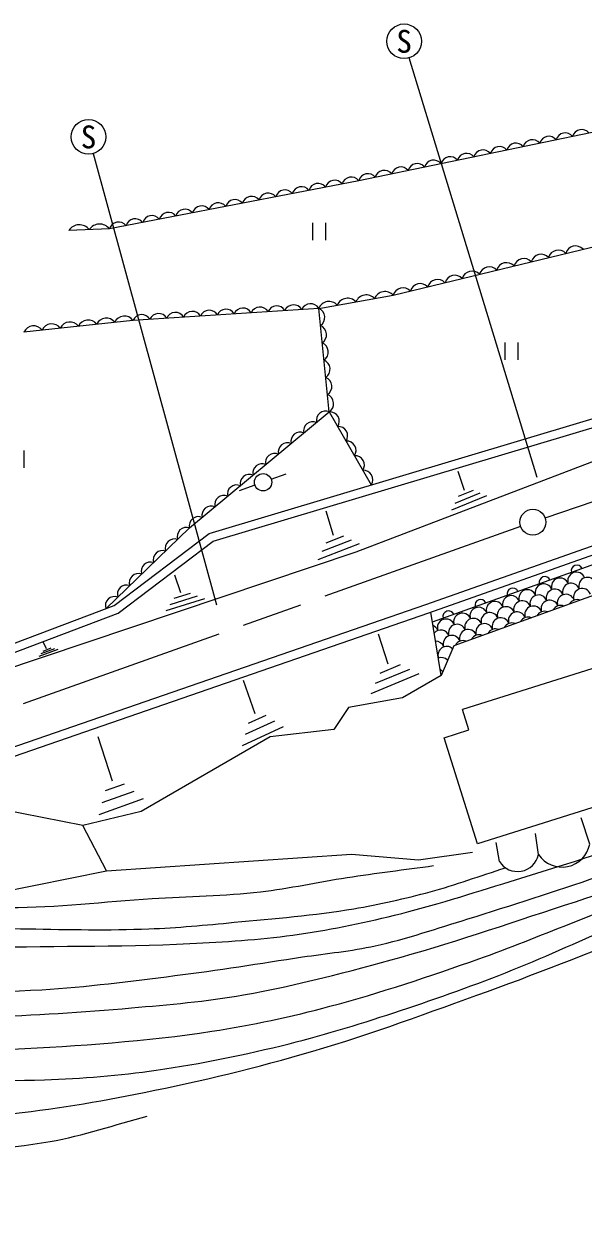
# Model space of a CAD drawing. Units: millimetres, scale not verified. Extents: x 40000 to 680000, y 20000 to 380000.
# Drawn here: x 432386 to 464673, y 237189 to 306358 of the extents above; entities that cross this region are included whole.
import ezdxf
from ezdxf.enums import TextEntityAlignment as Align

# ---------------------------------------------------------------- set-up
doc = ezdxf.new("R2010")
doc.units = ezdxf.units.MM
doc.header["$LTSCALE"] = 1000
doc.linetypes.add('CHAIN', pattern=[18.5, 12, -1.5, 3.5, -1.5])
for name, color, linetype, lineweight in [('M-BGD', 7, 'Continuous', 13), ('M-BGD-EXST', 7, 'Continuous', 13), ('M-BMK', 2, 'CHAIN', 13), ('M-BMK-SRVR', 3, 'Continuous', 13)]:
    doc.layers.add(name, color=color, linetype=linetype, lineweight=lineweight)
doc.styles.add('ＭＳ ゴシック', font='')
doc.styles.get('ＭＳ ゴシック').set_extended_font_data('MS Gothic')

msp = doc.modelspace()

# ---------------------------------------------------------------- linework, layer by layer
at = {"layer": 'M-BGD'}
for p, q in [((466921, 300457), (451724, 297317)), ((451724, 297317), (437321, 294537)), ((437321, 294537), (434977, 294453)), ((453711, 290708), (467662, 294093)), ((449407, 289951), (453711, 290708)), ((449407, 289951), (438682, 289260)), ((450021, 283980), (449407, 289951)), ((438682, 289260), (432386, 288586)), ((473730, 284346), (451547, 275891)), ((441950, 277284), (450021, 283980)), ((450021, 283980), (452439, 279770)), ((457835, 279451), (457452, 280537)), ((458331, 279449), (457467, 279091)), ((455974, 271865), (476345, 279127)), ((459099, 279145), (457082, 278310)), ((458715, 279297), (457275, 278701)), ((450263, 276842), (449844, 278252)), ((476472, 277415), (457205, 270494)), ((437114, 272628), (441950, 277284)), ((450845, 276806), (449821, 276409)), ((451738, 276366), (449349, 275439)), ((451291, 276586), (449585, 275924)), ((451547, 275891), (422931, 266290)), ((441453, 273534), (441098, 274569)), ((442396, 273350), (440806, 272856)), ((441989, 273510), (441035, 273214)), ((442803, 273190), (440577, 272498)), ((456478, 268774), (455882, 272429)), ((474082, 271950), (457709, 266804)), ((453423, 269432), (452852, 271152)), ((433682, 270314), (433517, 270675)), ((457205, 270494), (456478, 268774)), ((434342, 270276), (433241, 269871)), ((434143, 270308), (433357, 270019)), ((433945, 270341), (433473, 270167)), ((454644, 269128), (452677, 268303)), ((454108, 269393), (452928, 268898)), ((445732, 266555), (445070, 268479)), ((455181, 268863), (452426, 267707)), ((456478, 268774), (454246, 267492)), ((454246, 267492), (451120, 266926)), ((446347, 266469), (445338, 265999)), ((451120, 266926), (450281, 265667)), ((458077, 265632), (457709, 266804)), ((447350, 265820), (444996, 264724)), ((446849, 266145), (445167, 265361)), ((450281, 265667), (446609, 265227)), ((456647, 265183), (458077, 265632)), ((437502, 262687), (436663, 265244)), ((446609, 265227), (439162, 260926)), ((458572, 259060), (456647, 265183)), ((476375, 264654), (458572, 259060)), ((438174, 262514), (437074, 262119)), ((439272, 261667), (436705, 260745)), ((438723, 262091), (436889, 261432)), ((435784, 260129), (431085, 261052)), ((439162, 260926), (435784, 260129)), ((437147, 257502), (435784, 260129)), ((465062, 259040), (464569, 260568)), ((462103, 258441), (461918, 259668)), ((459844, 258039), (459648, 259136)), ((437147, 257502), (451308, 258468)), ((451308, 258468), (455168, 258139)), ((455168, 258139), (458287, 258586)), ((429625, 255994), (437147, 257502))]:
    msp.add_line(p, q, dxfattribs=at)
for points in [[(342568, 264092), (352419, 263852), (353048, 264439), (356317, 264364), (359516, 263905), (361515, 264815), (370059, 264629), (370969, 264094), (379449, 264277), (387230, 264845), (407551, 263734), (413663, 264362), (418747, 265688), (437588, 272807), (443085, 276972), (472077, 285645)], [(342576, 263592), (352611, 263347), (353240, 263935), (356275, 263865), (359590, 263389), (361618, 264312), (369918, 264132), (370838, 263591), (379473, 263778), (387235, 264344), (407563, 263232), (413752, 263869), (418899, 265211), (437832, 272365), (443315, 276519), (472347, 285204)], [(412752, 258073), (455599, 272860), (466136, 276586), (471405, 279115), (477662, 280598), (498716, 279924), (504713, 282053), (522241, 282699)], [(412956, 257595), (455764, 272388), (466328, 276124), (471573, 278641), (477713, 280096), (498794, 279421), (504808, 281556), (522259, 282199)]]:
    msp.add_lwpolyline(points, dxfattribs=at)
for centre, radius, start, end in [((464596, 299729), 542, 38.19098, 165.1599), ((461746, 299141), 542, 38.19098, 165.1599), ((462696, 299337), 542, 38.19098, 165.1599), ((463646, 299533), 542, 38.19098, 165.1599), ((457947, 298355), 542, 38.19098, 165.1599), ((458897, 298552), 542, 38.19098, 165.1599), ((459846, 298748), 542, 38.19098, 165.1599), ((460796, 298944), 542, 38.19098, 165.1599), ((455097, 297767), 542, 38.19098, 165.1599), ((456047, 297963), 542, 38.19098, 165.1599), ((456997, 298159), 542, 38.19098, 165.1599), ((451291, 296980), 548, 37.85959, 163.98602), ((452248, 297178), 542, 38.19098, 165.1599), ((453198, 297374), 542, 38.19098, 165.1599), ((454148, 297570), 542, 38.19098, 165.1599), ((447450, 296239), 548, 37.85959, 163.98602), ((448410, 296424), 548, 37.85959, 163.98602), ((449371, 296609), 548, 37.85959, 163.98602), ((450331, 296795), 548, 37.85959, 163.98602), ((443610, 295498), 548, 37.85959, 163.98602), ((444570, 295683), 548, 37.85959, 163.98602), ((445530, 295868), 548, 37.85959, 163.98602), ((446490, 296054), 548, 37.85959, 163.98602), ((440729, 294942), 548, 37.85959, 163.98602), ((441689, 295127), 548, 37.85959, 163.98602), ((442649, 295312), 548, 37.85959, 163.98602), ((435578, 294051), 723, 37.87378, 146.24151), ((436750, 294093), 723, 37.87378, 146.24151), ((437848, 294386), 548, 37.85959, 163.98602), ((438809, 294571), 548, 37.85959, 163.98602), ((439769, 294756), 548, 37.85959, 163.98602), ((463246, 292725), 588, 42.96888, 164.30517), ((464242, 292967), 588, 42.96888, 164.30517), ((460256, 292000), 588, 42.96888, 164.30517), ((461253, 292242), 588, 42.96888, 164.30517), ((462249, 292483), 588, 42.96888, 164.30517), ((458263, 291516), 588, 42.96888, 164.30517), ((459260, 291758), 588, 42.96888, 164.30517), ((455274, 290791), 588, 42.96888, 164.30517), ((456270, 291033), 588, 42.96888, 164.30517), ((457267, 291275), 588, 42.96888, 164.30517), ((451081, 289893), 647, 42.42334, 157.52377), ((452157, 290082), 647, 42.42334, 157.52377), ((453233, 290272), 647, 42.42334, 157.52377), ((454277, 290549), 588, 42.96888, 164.30517), ((443086, 289296), 548, 30.57869, 156.79806), ((444061, 289359), 548, 30.57869, 156.79806), ((445036, 289421), 548, 30.57869, 156.79806), ((446011, 289484), 548, 30.57869, 156.79806), ((446986, 289547), 548, 30.57869, 156.79806), ((447961, 289610), 548, 30.57869, 156.79806), ((448936, 289673), 548, 30.57869, 156.79806), ((450005, 289704), 647, 42.42334, 157.52377), ((449193, 289427), 567, 303.96845, 67.77604), ((435043, 288555), 614, 36.86792, 155.34955), ((436092, 288667), 614, 36.86792, 155.34955), ((437142, 288779), 614, 36.86792, 155.34955), ((438191, 288892), 614, 36.86792, 155.34955), ((439186, 289044), 548, 30.57869, 156.79806), ((440161, 289107), 548, 30.57869, 156.79806), ((441136, 289170), 548, 30.57869, 156.79806), ((442111, 289233), 548, 30.57869, 156.79806), ((432945, 288330), 614, 36.86792, 155.34955), ((433994, 288442), 614, 36.86792, 155.34955), ((449295, 288431), 567, 303.96845, 67.77604), ((449397, 287436), 567, 303.96845, 67.77604), ((449500, 286441), 567, 303.96845, 67.77604), ((449602, 285446), 567, 303.96845, 67.77604), ((449705, 284450), 567, 303.96845, 67.77604), ((449801, 283500), 529, 65.31219, 194.04365), ((450053, 283438), 543, 326.44068, 93.29892), ((449067, 282891), 529, 65.31219, 194.04365), ((450536, 282596), 543, 326.44068, 93.29892), ((448333, 282282), 529, 65.31219, 194.04365), ((451020, 281754), 543, 326.44068, 93.29892), ((446865, 281065), 529, 65.31219, 194.04365), ((447599, 281674), 529, 65.31219, 194.04365), ((446132, 280456), 529, 65.31219, 194.04365), ((451503, 280912), 543, 326.44068, 93.29892), ((445398, 279847), 529, 65.31219, 194.04365), ((451987, 280070), 543, 326.44068, 93.29892), ((444664, 279239), 529, 65.31219, 194.04365), ((443930, 278630), 529, 65.31219, 194.04365), ((443196, 278021), 529, 65.31219, 194.04365), ((442463, 277412), 529, 65.31219, 194.04365), ((441766, 276784), 533, 69.8498, 197.98091), ((440384, 275453), 533, 69.8498, 197.98091), ((441075, 276118), 533, 69.8498, 197.98091), ((439694, 274788), 533, 69.8498, 197.98091), ((439003, 274123), 533, 69.8498, 197.98091), ((464288, 274236), 500, 19.75849, 199.75849), ((464317, 274808), 329, 24.66701, 194.57312), ((463649, 274538), 500, 19.75849, 26.45372), ((464590, 274876), 500, 193.06515, 199.75849), ((438312, 273458), 533, 69.8498, 197.98091), ((462406, 273560), 500, 19.75849, 199.75849), ((462465, 274148), 329, 24.66701, 194.57312), ((461767, 273862), 500, 19.75849, 27.01171), ((462708, 274200), 500, 192.5075, 199.75849), ((463347, 273898), 500, 19.75849, 199.75849), ((462708, 274200), 500, 19.75849, 26.73263), ((463649, 274538), 500, 192.7864, 199.75849), ((463987, 273597), 500, 19.75849, 199.75849), ((464928, 273935), 500, 19.75849, 199.75849), ((437621, 272793), 533, 69.8498, 197.98091), ((460524, 272884), 500, 19.75849, 199.75849), ((460613, 273488), 329, 24.66701, 194.57312), ((459884, 273186), 500, 19.75849, 27.5704), ((460825, 273524), 500, 191.94916, 199.75849), ((461465, 273222), 500, 19.75849, 199.75849), ((460825, 273524), 500, 19.75849, 27.29097), ((461767, 273862), 500, 192.22842, 199.75849), ((462105, 272920), 500, 19.75849, 199.75849), ((463046, 273259), 500, 19.75849, 199.75849), ((463685, 272957), 500, 19.75849, 199.75849), ((464626, 273295), 500, 19.75849, 199.75849), ((458642, 272208), 500, 19.75849, 199.75849), ((458762, 272828), 329, 24.66701, 194.57312), ((458002, 272509), 500, 19.75849, 28.12986), ((458943, 272847), 500, 191.3901, 199.75849), ((459583, 272546), 500, 19.75849, 199.75849), ((458943, 272847), 500, 19.75849, 27.85003), ((459884, 273186), 500, 191.66972, 199.75849), ((460222, 272244), 500, 19.75849, 199.75849), ((461163, 272582), 500, 19.75849, 199.75849), ((461803, 272281), 500, 19.75849, 199.75849), ((462744, 272619), 500, 19.75849, 199.75849), ((463384, 272317), 500, 68.0264, 151.49058), ((464325, 272655), 500, 68.0264, 151.49058), ((456759, 271532), 500, 19.75849, 199.75849), ((456120, 271833), 500, 19.75849, 28.69013), ((457061, 272171), 500, 190.83024, 199.75849), ((456910, 272168), 329, 24.66701, 194.57312), ((457700, 271870), 500, 19.75849, 199.75849), ((457061, 272171), 500, 19.75849, 28.40989), ((458002, 272509), 500, 191.11027, 199.75849), ((458340, 271568), 500, 19.75849, 199.75849), ((459281, 271906), 500, 19.75849, 199.75849), ((459921, 271605), 500, 19.75849, 199.75849), ((460862, 271943), 500, 19.75849, 199.75849), ((461502, 271641), 500, 68.0264, 151.49058), ((462443, 271979), 500, 68.0264, 151.49058), ((455818, 271194), 500, 19.75849, 67.67987), ((456458, 270892), 500, 19.75849, 139.19385), ((457399, 271230), 500, 19.75849, 199.75849), ((458039, 270929), 500, 19.75849, 199.75849), ((458980, 271267), 500, 19.75849, 199.75849), ((459619, 270965), 500, 68.0264, 151.49058), ((460560, 271303), 500, 68.0264, 151.49058), ((456156, 270253), 500, 19.75849, 90.11026), ((456796, 269951), 500, 47.80003, 199.75849), ((457097, 270591), 500, 19.75849, 199.75849), ((457737, 270289), 500, 68.0264, 151.49058), ((458678, 270627), 500, 68.0264, 151.49058), ((455855, 269613), 500, 19.75849, 25.56034), ((456494, 269311), 500, 44.27802, 111.12931), ((456193, 268672), 500, 40.66237, 62.73435), ((463457, 259357), 1635, 214.06452, 348.82479), ((460889, 258711), 1243, 212.7064, 347.46667)]:
    msp.add_arc(centre, radius, start, end, dxfattribs=at)
for points, knots in [([(380378, 252003), (381158, 252109), (381935, 252247), (382719, 252320), (383679, 252410), (384644, 252469), (385609, 252469), (387249, 252469), (388887, 252342), (390523, 252217), (392205, 252089), (393873, 251788), (395558, 251705), (398718, 251548), (401886, 251685), (405049, 251728), (407316, 251759), (409583, 251793), (411847, 251896), (414316, 252008), (416779, 252224), (419245, 252385), (422630, 252607), (426010, 252897), (429399, 253043), (433587, 253222), (437786, 253092), (441972, 253308), (443958, 253411), (445947, 253525), (447916, 253798), (449888, 254071), (451842, 254475), (453776, 254945), (456032, 255492), (458242, 256212), (460462, 256889), (463766, 257896), (467042, 258995), (470336, 260036), (474072, 261215), (477789, 262458), (481552, 263546), (485009, 264545), (488484, 265487), (491986, 266315), (493501, 266674), (495022, 267021), (496559, 267266), (497612, 267434), (498678, 267502), (499737, 267620)], [0, 0, 0, 0, 1, 1, 1, 2, 2, 2, 3, 3, 3, 4, 4, 4, 5, 5, 5, 6, 6, 6, 7, 7, 7, 8, 8, 8, 9, 9, 9, 10, 10, 10, 11, 11, 11, 12, 12, 12, 13, 13, 13, 14, 14, 14, 15, 15, 15, 16, 16, 16, 17, 17, 17, 17]), ([(373594, 247536), (374999, 248166), (376358, 248912), (377810, 249424), (379004, 249845), (380233, 250185), (381482, 250389), (383010, 250640), (384569, 250732), (386118, 250704), (388412, 250663), (390678, 250179), (392964, 249991), (394896, 249832), (396830, 249661), (398768, 249641), (402309, 249604), (405845, 249939), (409384, 250061), (413980, 250219), (418576, 250358), (423174, 250466), (426586, 250547), (430005, 250439), (433412, 250648), (435985, 250806), (438546, 251138), (441104, 251459), (443567, 251769), (446019, 252169), (448474, 252536), (449874, 252746), (451288, 252875), (452670, 253180), (454486, 253580), (456250, 254184), (458027, 254732), (463066, 256287), (468039, 258047), (473062, 259655), (477049, 260931), (481023, 262251), (485048, 263403), (487947, 264233), (490853, 265054), (493803, 265683), (495495, 266043), (497198, 266392), (498922, 266536), (499815, 266611), (500715, 266540), (501612, 266542)], [0, 0, 0, 0, 1, 1, 1, 2, 2, 2, 3, 3, 3, 4, 4, 4, 5, 5, 5, 6, 6, 6, 7, 7, 7, 8, 8, 8, 9, 9, 9, 10, 10, 10, 11, 11, 11, 12, 12, 12, 13, 13, 13, 14, 14, 14, 15, 15, 15, 16, 16, 16, 17, 17, 17, 17]), ([(357729, 243404), (358645, 243371), (359564, 243223), (360476, 243306), (361580, 243406), (362649, 243751), (363723, 244023), (365285, 244417), (366808, 244958), (368371, 245347), (369930, 245736), (371506, 246057), (373084, 246357), (375059, 246733), (377043, 247070), (379035, 247345), (381253, 247652), (383478, 247941), (385713, 248084), (390291, 248376), (394886, 248212), (399472, 248323), (403002, 248408), (406530, 248544), (410060, 248649), (413585, 248753), (417110, 248879), (420637, 248953), (423804, 249019), (426973, 248959), (430139, 249078), (432960, 249183), (435780, 249349), (438593, 249599), (440754, 249790), (442923, 249970), (445059, 250348), (448133, 250892), (451158, 251695), (454165, 252531), (457556, 253474), (460879, 254649), (464231, 255723), (467487, 256767), (470725, 257866), (473988, 258883), (477187, 259880), (480366, 260953), (483615, 261767), (486850, 262577), (490155, 263079), (493421, 263754), (495769, 264239), (498084, 264904), (500458, 265236), (501455, 265376), (502467, 265377), (503471, 265448)], [0, 0, 0, 0, 1, 1, 1, 2, 2, 2, 3, 3, 3, 4, 4, 4, 5, 5, 5, 6, 6, 6, 7, 7, 7, 8, 8, 8, 9, 9, 9, 10, 10, 10, 11, 11, 11, 12, 12, 12, 13, 13, 13, 14, 14, 14, 15, 15, 15, 16, 16, 16, 17, 17, 17, 18, 18, 18, 19, 19, 19, 19]), ([(356250, 241808), (356927, 241808), (357608, 241736), (358281, 241808), (359482, 241937), (360650, 242283), (361821, 242579), (363618, 243033), (365354, 243722), (367164, 244121), (369256, 244582), (371391, 244830), (373517, 245098), (376649, 245494), (379795, 245780), (382942, 246032), (387017, 246359), (391097, 246615), (395181, 246782), (401953, 247058), (408732, 247125), (415509, 247200), (420909, 247259), (426315, 246980), (431709, 247224), (435564, 247398), (439425, 247679), (443241, 248250), (445538, 248594), (447813, 249099), (450058, 249692), (452967, 250460), (455820, 251431), (458659, 252428), (460426, 253049), (462155, 253775), (463904, 254448), (466770, 255551), (469576, 256829), (472504, 257755), (476358, 258974), (480317, 259839), (484265, 260703), (487114, 261327), (490003, 261759), (492866, 262316), (495345, 262798), (497789, 263489), (500293, 263814), (502019, 264039), (503770, 264247), (505506, 264124), (507026, 264016), (508517, 263618), (509985, 263212), (511745, 262724), (513471, 262107), (515149, 261387), (516588, 260769), (517940, 259965), (519335, 259253)], [0, 0, 0, 0, 1, 1, 1, 2, 2, 2, 3, 3, 3, 4, 4, 4, 5, 5, 5, 6, 6, 6, 7, 7, 7, 8, 8, 8, 9, 9, 9, 10, 10, 10, 11, 11, 11, 12, 12, 12, 13, 13, 13, 14, 14, 14, 15, 15, 15, 16, 16, 16, 17, 17, 17, 18, 18, 18, 19, 19, 19, 20, 20, 20, 20]), ([(356798, 240521), (357805, 240590), (358820, 240583), (359819, 240726), (361666, 240992), (363458, 241556), (365285, 241936), (367606, 242420), (369923, 242936), (372266, 243300), (374907, 243710), (377569, 243973), (380229, 244223), (383105, 244493), (385989, 244677), (388872, 244848), (393525, 245123), (398183, 245285), (402840, 245491), (406588, 245657), (410333, 245954), (414084, 245966), (417494, 245978), (420899, 245692), (424308, 245603), (427394, 245522), (430482, 245341), (433567, 245449), (435727, 245524), (437888, 245704), (440028, 246008), (442612, 246376), (445174, 246906), (447706, 247533), (449878, 248071), (452015, 248749), (454140, 249449), (456315, 250165), (458471, 250945), (460601, 251785), (462677, 252602), (464684, 253586), (466755, 254414), (468631, 255164), (470499, 255949), (472434, 256531), (474609, 257185), (476843, 257632), (479072, 258069), (481710, 258586), (484393, 258851), (487035, 259346), (489216, 259755), (491390, 260209), (493543, 260745), (495292, 261180), (496973, 261895), (498746, 262218), (500510, 262540), (502314, 262636), (504107, 262675), (505463, 262705), (506832, 262716), (508172, 262507), (509659, 262276), (511108, 261817), (512527, 261314), (513471, 260978), (514344, 260467), (515277, 260102), (516140, 259764), (517030, 259499), (517907, 259197)], [0, 0, 0, 0, 1, 1, 1, 2, 2, 2, 3, 3, 3, 4, 4, 4, 5, 5, 5, 6, 6, 6, 7, 7, 7, 8, 8, 8, 9, 9, 9, 10, 10, 10, 11, 11, 11, 12, 12, 12, 13, 13, 13, 14, 14, 14, 15, 15, 15, 16, 16, 16, 17, 17, 17, 18, 18, 18, 19, 19, 19, 20, 20, 20, 21, 21, 21, 22, 22, 22, 23, 23, 23, 24, 24, 24, 24]), ([(349346, 237525), (351105, 238105), (352833, 238788), (354623, 239264), (356987, 239893), (359409, 240274), (361812, 240733), (364742, 241292), (367671, 241870), (370623, 242299), (375354, 242987), (380102, 243629), (384874, 243914), (390201, 244233), (395546, 244048), (400881, 244019), (403742, 244004), (406605, 244021), (409462, 243872), (411796, 243751), (414114, 243399), (416448, 243264), (418627, 243138), (420810, 243057), (422993, 243075), (425758, 243098), (428529, 243175), (431280, 243453), (433982, 243726), (436666, 244185), (439329, 244719), (442604, 245375), (445857, 246158), (449063, 247096), (452477, 248095), (455810, 249356), (459161, 250551), (462440, 251720), (465646, 253093), (468951, 254187), (471731, 255108), (474517, 256053), (477384, 256649), (480260, 257246), (483216, 257356), (486126, 257754), (487685, 257966), (489253, 258132), (490797, 258439), (492857, 258848), (494874, 259454), (496909, 259977), (498631, 260420), (500308, 261089), (502070, 261334), (503487, 261531), (504938, 261547), (506363, 261418), (507879, 261280), (509358, 260860), (510839, 260509), (512273, 260168), (513683, 259735), (515104, 259348)], [0, 0, 0, 0, 1, 1, 1, 2, 2, 2, 3, 3, 3, 4, 4, 4, 5, 5, 5, 6, 6, 6, 7, 7, 7, 8, 8, 8, 9, 9, 9, 10, 10, 10, 11, 11, 11, 12, 12, 12, 13, 13, 13, 14, 14, 14, 15, 15, 15, 16, 16, 16, 17, 17, 17, 18, 18, 18, 19, 19, 19, 20, 20, 20, 21, 21, 21, 21]), ([(390884, 253717), (391761, 253565), (392632, 253369), (393515, 253261), (395189, 253056), (396876, 252982), (398560, 252897), (401746, 252738), (404939, 252492), (408126, 252627), (410085, 252710), (412022, 253080), (413972, 253289), (416246, 253533), (418517, 253809), (420797, 253979), (422414, 254099), (424034, 254176), (425655, 254212), (430304, 254314), (434957, 253989), (439604, 254157), (441248, 254217), (442888, 254379), (444527, 254535), (446834, 254754), (449150, 254936), (451436, 255318), (452920, 255566), (454389, 255906), (455841, 256297), (457312, 256693), (458744, 257219), (460195, 257680)], [0, 0, 0, 0, 1, 1, 1, 2, 2, 2, 3, 3, 3, 4, 4, 4, 5, 5, 5, 6, 6, 6, 7, 7, 7, 8, 8, 8, 9, 9, 9, 10, 10, 10, 11, 11, 11, 11]), ([(394496, 254541), (398040, 254403), (401582, 254145), (405128, 254128), (406257, 254122), (407389, 254120), (408513, 254226), (409871, 254353), (411210, 254637), (412555, 254869), (413966, 255112), (415356, 255489), (416779, 255652), (418744, 255877), (420730, 255933), (422709, 255918), (425656, 255895), (428587, 255383), (431534, 255386), (434290, 255390), (437035, 255731), (439786, 255904), (441869, 256034), (443963, 256060), (446037, 256295), (447718, 256486), (449372, 256868), (451044, 257121), (452705, 257371), (454373, 257578), (456037, 257806)], [0, 0, 0, 0, 1, 1, 1, 2, 2, 2, 3, 3, 3, 4, 4, 4, 5, 5, 5, 6, 6, 6, 7, 7, 7, 8, 8, 8, 9, 9, 9, 10, 10, 10, 10]), ([(350026, 237189), (351522, 237693), (352990, 238293), (354515, 238700), (356426, 239210), (358376, 239578), (360333, 239861), (362654, 240195), (365005, 240277), (367340, 240490), (370721, 240798), (374104, 241071), (377480, 241427), (380912, 241789), (384315, 242448), (387760, 242644), (390022, 242772), (392293, 242709), (394557, 242616), (398379, 242459), (402183, 242012), (405997, 241721), (409880, 241424), (413754, 240932), (417648, 240854), (420385, 240798), (423125, 240959), (425857, 241133), (428544, 241305), (431248, 241420), (433899, 241889), (435802, 242225), (437638, 242868), (439508, 243357)], [0, 0, 0, 0, 1, 1, 1, 2, 2, 2, 3, 3, 3, 4, 4, 4, 5, 5, 5, 6, 6, 6, 7, 7, 7, 8, 8, 8, 9, 9, 9, 10, 10, 10, 11, 11, 11, 11])]:
    msp.add_open_spline(points, degree=3, knots=knots, dxfattribs=at)
at = {"layer": 'M-BGD-EXST'}
for p, q in [((462023, 280197), (454631, 304401)), ((436379, 298878), (443513, 272849)), ((449046, 294879), (449046, 293879)), ((449796, 294879), (449796, 293879)), ((460152, 287989), (460152, 286989)), ((460902, 287989), (460902, 286989)), ((432389, 281756), (432389, 280756)), ((446667, 280091), (447534, 280403)), ((445725, 279755), (444819, 279432))]:
    msp.add_line(p, q, dxfattribs=at)
for centre, radius in [((454339, 305358), 1000), ((436115, 299843), 1000), ((446196, 279923), 500)]:
    msp.add_circle(centre, radius, dxfattribs=at)
at = {"layer": 'M-BMK'}
for p, q in [((462485, 277860), (468403, 279889)), ((461069, 277365), (418595, 262256))]:
    msp.add_line(p, q, dxfattribs=at)
at = {"layer": 'M-BMK-SRVR'}
msp.add_circle((461776, 277617), 750, dxfattribs=at)

# ---------------------------------------------------------------- texts
at = {"layer": 'M-BGD-EXST', "style": 'ＭＳ ゴシック'}
for p in [(454339, 305358), (436115, 299843)]:
    msp.add_text('S', height=1320, dxfattribs=at).set_placement(p, align=Align.MIDDLE_CENTER)

doc.saveas('drawing.dxf')
